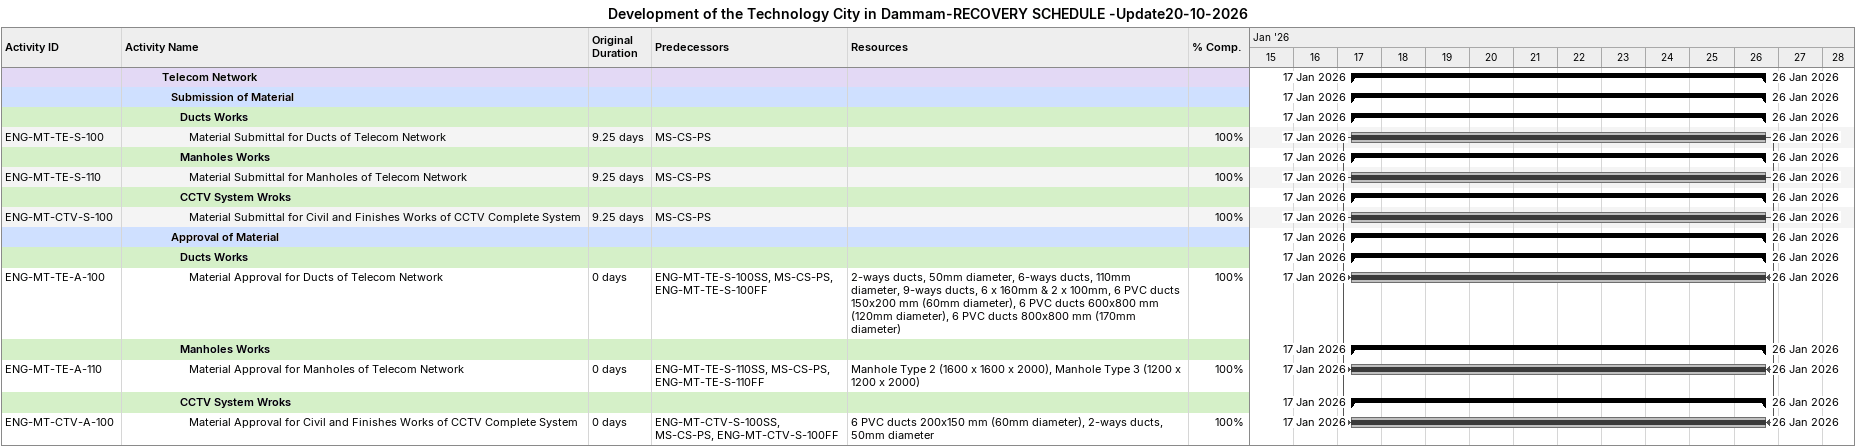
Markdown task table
Development of the Technology City in Dammam-RECOVERY SCHEDULE -Update20-10-2026

| ID | Level | Task | Original duration | Start | Finish | Predecessors | Resources | % complete |
|---|---|---|---|---|---|---|---|---|
|  | 5 | **Telecom Network** |  | 2026-01-17 | 2026-01-26 |  |  |  |
|  | 6 | **Submission of Material** |  | 2026-01-17 | 2026-01-26 |  |  |  |
|  | 7 | **Ducts Works** |  | 2026-01-17 | 2026-01-26 |  |  |  |
| ENG-MT-TE-S-100 | 8 | Material Submittal for Ducts of Telecom Network | 9.25d | 2026-01-17 | 2026-01-26 | MS-CS-PS |  | 100 |
|  | 7 | **Manholes Works** |  | 2026-01-17 | 2026-01-26 |  |  |  |
| ENG-MT-TE-S-110 | 8 | Material Submittal for Manholes of Telecom Network | 9.25d | 2026-01-17 | 2026-01-26 | MS-CS-PS |  | 100 |
|  | 7 | **CCTV System Wroks** |  | 2026-01-17 | 2026-01-26 |  |  |  |
| ENG-MT-CTV-S-100 | 8 | Material Submittal for Civil and Finishes Works of CCTV Complete System | 9.25d | 2026-01-17 | 2026-01-26 | MS-CS-PS |  | 100 |
|  | 6 | **Approval of Material** |  | 2026-01-17 | 2026-01-26 |  |  |  |
|  | 7 | **Ducts Works** |  | 2026-01-17 | 2026-01-26 |  |  |  |
| ENG-MT-TE-A-100 | 8 | Material Approval for Ducts of Telecom Network | 0d | 2026-01-17 | 2026-01-26 | ENG-MT-TE-S-100SS, MS-CS-PS, ENG-MT-TE-S-100FF | 2-ways ducts, 50mm diameter, 6-ways ducts, 110mm diameter, 9-ways ducts, 6 x 160mm & 2 x 100mm, 6 PVC ducts 150x200 mm (60mm diameter), 6 PVC ducts 600x800 mm (120mm diameter), 6 PVC ducts 800x800 mm (170mm diameter) | 100 |
|  | 7 | **Manholes Works** |  | 2026-01-17 | 2026-01-26 |  |  |  |
| ENG-MT-TE-A-110 | 8 | Material Approval for Manholes of Telecom Network | 0d | 2026-01-17 | 2026-01-26 | ENG-MT-TE-S-110SS, MS-CS-PS, ENG-MT-TE-S-110FF | Manhole Type 2 (1600 x 1600 x 2000), Manhole Type 3 (1200 x 1200 x 2000) | 100 |
|  | 7 | **CCTV System Wroks** |  | 2026-01-17 | 2026-01-26 |  |  |  |
| ENG-MT-CTV-A-100 | 8 | Material Approval for Civil and Finishes Works of CCTV Complete System | 0d | 2026-01-17 | 2026-01-26 | ENG-MT-CTV-S-100SS, MS-CS-PS, ENG-MT-CTV-S-100FF | 6 PVC ducts 200x150 mm (60mm diameter), 2-ways ducts, 50mm diameter | 100 |
